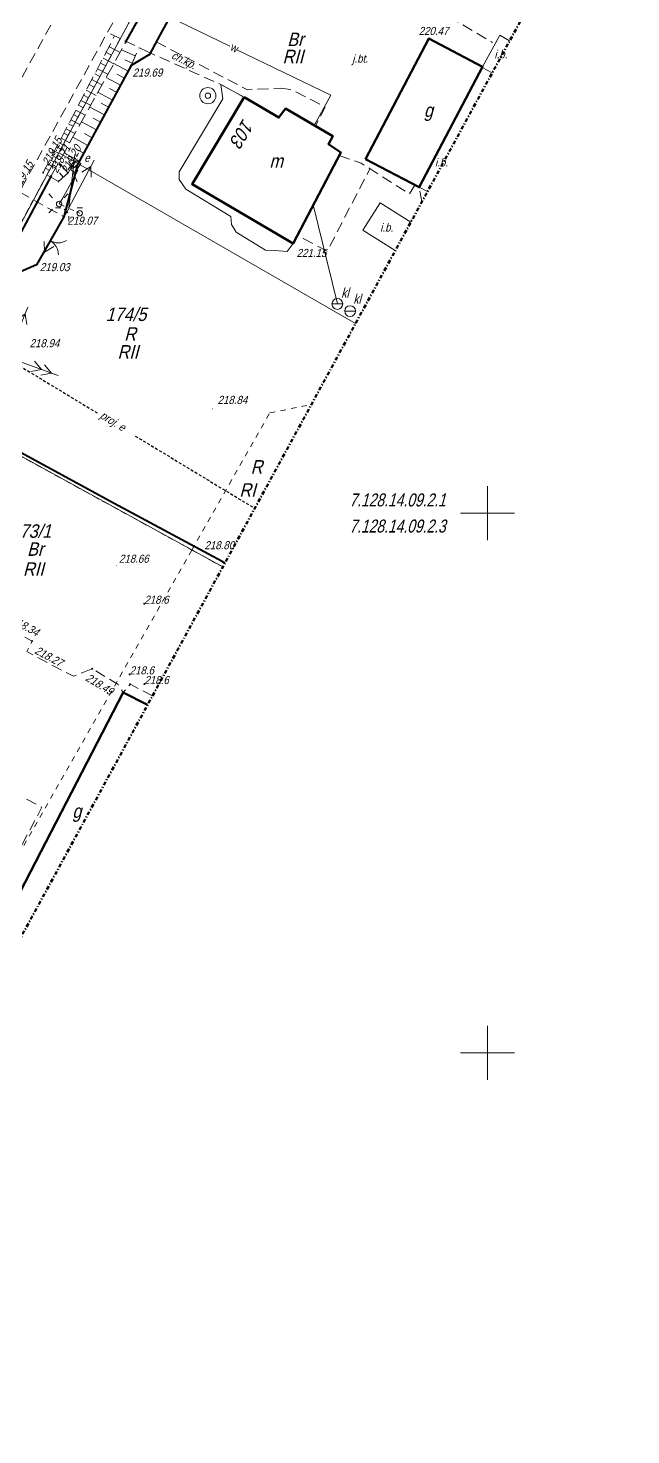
# Model space of a CAD drawing. Extents: x 7449598 to 7450455, y 5563374 to 5564952.
# Drawn here: x 7449807.4 to 7449863.3, y 5563664.6 to 5563794.9 of the extents above; entities that cross this region are included whole.
import ezdxf
from ezdxf.enums import TextEntityAlignment as Align

# ---------------------------------------------------------------- set-up
doc = ezdxf.new("R2010")
doc.units = 0
doc.header["$MEASUREMENT"] = 0
for name, pattern in [('218-500', [1, 0.5, -0.5]), ('420-500', [1.5, 1, -0.5]), ('823-500', [1.75, 1.25, -0.5]), ('DGN Style 2', [0.429017, 0.25741, -0.171607]), ('DGN Style 4', [0.686427, 0.343214, -0.171607, 0, -0.171607]), ('slup-500', [1.75, -0.25, 0.5, -0.5, 0.5])]:
    doc.linetypes.add(name, pattern=pattern)
for name, color, linetype, lineweight in [('EBUPP_316', 7, 'Continuous', 0), ('EDZPD_219', 7, 'Continuous', 0), ('GULENN', 1, 'Continuous', 13), ('GULTPR', 36, 'Continuous', 13), ('GUPELS', 1, 'Continuous', 13), ('Level 1', 252, 'Continuous', 0), ('Level 14', 252, 'Continuous', 0), ('Level 45', 7, 'Continuous', 0), ('SDRPK_420', 7, 'Continuous', 0), ('SDRPT_414', 7, 'Continuous', 0), ('SZOPO_902', 7, 'Continuous', 0), ('SZOPO_905', 7, 'Continuous', 0), ('UEEPA_510', 7, 'Continuous', 0), ('UEEPA_512', 7, 'Continuous', 0), ('UEETA_515', 7, 'Continuous', 0), ('UKKPC_685', 7, 'Continuous', 0), ('UKKPO_582', 7, 'Continuous', 0), ('UWWPA_907', 7, 'Continuous', 0), ('Warstwa 1', 7, 'Continuous', 0), ('Warstwa 24', 7, 'Continuous', 0), ('Warstwa 25', 7, 'Continuous', 0), ('Warstwa 26', 7, 'Continuous', 0), ('Warstwa 28', 7, 'Continuous', 0), ('Warstwa 29', 7, 'Continuous', 0), ('Warstwa 3', 7, 'Continuous', 0), ('Warstwa 4', 7, 'Continuous', 0), ('Warstwa 60', 7, 'Continuous', 0), ('Warstwa 8', 7, 'Continuous', 0), ('WUKPS_403', 7, 'Continuous', 0), ('WUKPS_820', 7, 'Continuous', 0), ('WUKPS_823', 7, 'Continuous', 0), ('WUKPS_824', 7, 'Continuous', 0)]:
    doc.layers.add(name, color=color, linetype=linetype, lineweight=lineweight)
doc.styles.add('Style-CHAR_FAST_FONT', font='CHAR_FAST_FONT.shx')
doc.styles.add('Style-WORKING_1250 I 0.26180', font='WORKING_1250.shx', dxfattribs={"oblique": 14.999978})

# ---------------------------------------------------------------- blocks, each defined once
blk = doc.blocks.new('US17_3')
at = {"layer": 'Warstwa 1', "color": 7, "linetype": 'Continuous', "lineweight": 13}
for p, q in [((-0.5, -0.25), (-0.5, 0.25)), ((-0.5, 0.25), (0.5, 0.25)), ((0.5, -0.25), (0.5, 0.25)), ((-0.5, -0.25), (0.5, -0.25))]:
    blk.add_line(p, q, dxfattribs=at)
blk = doc.blocks.new('PW02')
at = {"layer": 'Warstwa 1', "color": 7, "linetype": 'Continuous', "lineweight": 13}
blk.add_circle((0, 0), 0.045, dxfattribs=at)
blk = doc.blocks.new('SM011')
at = {"layer": 'Warstwa 1', "color": 7, "linetype": 'Continuous', "lineweight": 13}
for p, q in [((-0.53, 0.53), (-0.88, 0.88)), ((0.53, 0.53), (0.88, 0.88)), ((-0.53, -0.53), (-0.88, -0.88)), ((0.53, -0.53), (0.88, -0.88))]:
    blk.add_line(p, q, dxfattribs=at)
blk = doc.blocks.new('PW01')
at = {"layer": 'Warstwa 1', "color": 7, "linetype": 'Continuous', "lineweight": 13}
blk.add_circle((0, 0), 0.045, dxfattribs=at)
blk = doc.blocks.new('*U189')
at = {"layer": 'SDRPK_420', "color": 7, "linetype": '420-500', "lineweight": 13, "flags": 128}
for points in [[(-17.08, -5), (-17.89, -6.26), (-16.74, -5.93), (-14.88, -5.57), (-4.96, -10.96), (-5.7, -12.26), (-3.74, -13.21), (-4.27, -14.33), (-3.59, -14.66), (-2.76, -13.07), (-4.14, -12.25), (-3.98, -11.83), (2.04, -15.17), (6.4, -17.5), (17.89, 4.68), (17.42, 5.42), (15.03, 6.88), (13.3, 6.18), (11.64, 7.01), (8.96, 8.46), (9.45, 9.43), (1.79, 13.46), (2.34, 14.21), (-3.94, 17.5), (-10.95, 3.86), (-10.15, 2.96), (-6.85, 1.57), (-5.8, -1.79), (-6.28, -2.7), (-7.01, -3), (-8.5, -2.93), (-14.04, -0.63), (-14.81, -0.79)], [(1.79, 13.46), (-3.04, 4.42), (-1.52, 3.61), (-2.27, 2.3), (-2.68, 2.12), (-3.92, 2.79), (-4.85, 1.04), (-9.93, 3.83), (-3.32, 16.2)], [(1.71, -10.3), (2.12, -9.55), (5.29, -3.29), (10.36, -5.96), (6.71, -12.88)]]:
    blk.add_lwpolyline(points, close=True, dxfattribs=at)
blk = doc.blocks.new('PE04_16')
at = {"layer": 'Warstwa 1', "color": 1, "linetype": 'Continuous', "lineweight": 13}
for p, q in [((0.65, 0), (0, 0)), ((0.65, 0), (1.65, 0)), ((1.65, 0), (2.65, 0)), ((3.65, 0), (4.65, 0)), ((4.65, 0), (3.78, 0.5)), ((4.65, 0), (3.78, -0.5)), ((4.65, 0), (5, 0)), ((2.65, 0), (3.65, 0))]:
    blk.add_line(p, q, dxfattribs=at)
blk = doc.blocks.new('140_153_1')
at = {"layer": 'Level 45', "linetype": 'Continuous', "lineweight": 0}
blk.add_hatch(color=0, dxfattribs=at).paths.add_polyline_path([(4, 0, 1), (-5, 0, 1)], flags=16)
blk = doc.blocks.new('510')
at = {"layer": 'UEEPA_510', "color": 7, "linetype": 'Continuous', "lineweight": 13}
blk.add_circle((0, 0), 0.25, dxfattribs=at)
blk = doc.blocks.new('515')
at = {"layer": 'UEETA_515', "color": 7, "linetype": 'Continuous', "lineweight": 13}
for p, q in [((-1.25, 0), (-0.75, 0)), ((0, 0.75), (0, 1.25)), ((0.75, 0), (1.25, 0)), ((0, -1.25), (0, -0.75))]:
    blk.add_line(p, q, dxfattribs=at)
blk = doc.blocks.new('907')
at = {"layer": 'UWWPA_907', "color": 7, "linetype": 'Continuous', "lineweight": 13}
for radius in [0.75, 0.25]:
    blk.add_circle((0, 0), radius, dxfattribs=at)
blk = doc.blocks.new('685_1')
at = {"layer": 'UKKPC_685', "color": 7, "linetype": 'Continuous', "lineweight": 13}
blk.add_line((-0.5, 0), (0.5, 0), dxfattribs=at)
blk.add_circle((0, 0), 0.5, dxfattribs=at)
blk = doc.blocks.new('SUPT01_2')
at = {"color": 0, "flags": 128}
for points in [[(0, 0), (-100, 0)], [(-69.82163, -10), (-87.14214, 0)], [(-67.14214, 0), (-49.82163, 10)]]:
    blk.add_lwpolyline(points, dxfattribs=at)
blk = doc.blocks.new('SUPE04_2')
at = {"color": 0, "flags": 128}
for points in [[(0, 0), (-100, 0)], [(-69.82163, -10), (-87.14214, 0), (-69.82163, 10)]]:
    blk.add_lwpolyline(points, dxfattribs=at)
blk = doc.blocks.new('SUPE03_1')
at = {"color": 0, "flags": 128}
for points in [[(0, 0), (100, 0)], [(49.82163, 10), (67.14214, 0), (49.82163, -10)], [(69.82163, 10), (87.14214, 0), (69.82163, -10)]]:
    blk.add_lwpolyline(points, dxfattribs=at)
blk = doc.blocks.new('905_1')
at = {"layer": 'SZOPO_905', "color": 7, "linetype": 'Continuous', "lineweight": 13}
for centre, start, end in [((-1.5, 0), 0, 60), ((1.5, 0), 120, 180)]:
    blk.add_arc(centre, 1.5, start, end, dxfattribs=at)
blk = doc.blocks.new('140_1')
at = {"layer": 'WUKPS_403', "linetype": 'Continuous', "lineweight": 13}
h = blk.add_hatch(color=256, dxfattribs=at)
edge = h.paths.add_edge_path()
edge.add_arc((0, 0), 0.045, 0, 360)
at = {"layer": 'WUKPS_403', "color": 7, "linetype": 'Continuous', "lineweight": 13}
blk.add_circle((0, 0), 0.045, dxfattribs=at)

msp = doc.modelspace()

# ---------------------------------------------------------------- linework, layer by layer
at = {"layer": 'EBUPP_316', "color": 7, "linetype": 'Continuous', "lineweight": 13, "flags": 128}
for points in [[(7449849.51, 5563791.27), (7449851.14, 5563794.26), (7449852.05, 5563793.73)], [(7449844.44, 5563779.78), (7449843.68, 5563780.18), (7449849.51, 5563791.27), (7449850.44, 5563790.78)], [(7449841.46, 5563774.31), (7449838.45, 5563776.2), (7449840.05, 5563778.74), (7449842.9, 5563776.95)]]:
    msp.add_lwpolyline(points, dxfattribs=at)
at = {"layer": 'EDZPD_219', "color": 96, "linetype": 'Continuous', "lineweight": 13}
for p, q in [((7449810.28, 5563783.38), (7449829.14, 5563818.37)), ((7449797.78, 5563760.19), (7449810.28, 5563783.38)), ((7449812.09, 5563782.35), (7449810.28, 5563783.38)), ((7449812.09, 5563782.35), (7449837.77, 5563767.56)), ((7449825.48, 5563745.02), (7449798.64, 5563759.72))]:
    msp.add_line(p, q, dxfattribs=at)
at = {"layer": 'Level 1', "color": 7, "linetype": 'Continuous', "lineweight": 53, "ltscale": 0.1, "flags": 128}
msp.add_lwpolyline([(7449838.71, 5563782.79), (7449844.58, 5563793.96), (7449849.55, 5563791.35), (7449843.68, 5563780.18)], close=True, dxfattribs=at)
at = {"layer": 'Level 14', "color": 5, "linetype": 'Continuous', "lineweight": 13, "ltscale": 0.1, "flags": 128}
for points in [[(7449804.83, 5563804.13), (7449806.28, 5563802.89), (7449826.13, 5563793.24)], [(7449826.79, 5563792.92), (7449835.47, 5563788.7), (7449833.95, 5563785.91)]]:
    msp.add_lwpolyline(points, dxfattribs=at)
at = {"layer": 'SDRPK_420', "color": 7, "linetype": '420-500', "lineweight": 13}
for p, q in [((7449805.43, 5563787.75), (7449819.8, 5563813.82)), ((7449843.87, 5563797.54), (7449850.47, 5563793.58)), ((7449815.06, 5563794.38), (7449818.54, 5563792.71)), ((7449806.62, 5563779.75), (7449810.74, 5563777.45))]:
    msp.add_line(p, q, dxfattribs=at)
at = {"layer": 'SDRPK_420', "color": 7, "linetype": '420-500', "lineweight": 13, "flags": 128}
for points in [[(7449859, 5563875.79), (7449851.71, 5563862.5), (7449839.13, 5563839.11), (7449836.77, 5563834.88), (7449830.75, 5563823.91), (7449825.61, 5563814.48), (7449818.46, 5563801.23), (7449814.8, 5563794.54), (7449806.62, 5563779.75), (7449802.58, 5563772.58)], [(7449819.3, 5563793.64), (7449827.77, 5563789.2), (7449830.8, 5563789.37)], [(7449827.31, 5563788.6), (7449825.29, 5563789.7), (7449818.54, 5563792.71)], [(7449830.8, 5563789.37), (7449831.81, 5563789.24), (7449834.96, 5563787.6), (7449834.05, 5563785.86)], [(7449836.26, 5563783.12), (7449838.3, 5563782.42), (7449842.77, 5563779.55), (7449843.26, 5563780.38)], [(7449832.93, 5563775.42), (7449835.15, 5563774.27), (7449839.11, 5563781.88)], [(7449843.93, 5563778.84), (7449843.68, 5563780.18)], [(7449818.96, 5563733.08), (7449816.89, 5563734.14), (7449816.24, 5563733.39), (7449818.5, 5563732.23)]]:
    msp.add_lwpolyline(points, dxfattribs=at)
at = {"layer": 'SDRPT_414', "color": 7, "linetype": 'Continuous', "lineweight": 40}
for p, q in [((7449816.47, 5563793.59), (7449820.24, 5563800.38)), ((7449809.58, 5563781.23), (7449804.42, 5563771.66))]:
    msp.add_line(p, q, dxfattribs=at)
at = {"layer": 'SZOPO_902', "color": 7, "linetype": 'Continuous', "lineweight": 40}
for p, q in [((7449822.32, 5563799.21), (7449819.67, 5563794.34)), ((7449810.74, 5563777.45), (7449808.21, 5563773.01)), ((7449808.21, 5563773.01), (7449806.29, 5563772.15))]:
    msp.add_line(p, q, dxfattribs=at)
at = {"layer": 'SZOPO_902', "color": 7, "linetype": 'Continuous', "lineweight": 40, "flags": 128}
for points in [[(7449819.67, 5563794.34), (7449818.69, 5563792.48), (7449816.98, 5563791.47)], [(7449816.98, 5563791.47), (7449812.02, 5563782.28), (7449810.74, 5563777.45)]]:
    msp.add_lwpolyline(points, dxfattribs=at)
at = {"layer": 'UEEPA_512', "color": 7, "linetype": 'slup-500', "lineweight": 13}
msp.add_line((7449810.31, 5563778.63), (7449812.22, 5563777.77), dxfattribs=at)
at = {"layer": 'UKKPO_582', "color": 36, "linetype": 'Continuous', "lineweight": 13, "flags": 128}
msp.add_lwpolyline([(7449836.09, 5563769.37), (7449833.86, 5563778.56)], dxfattribs=at)
at = {"layer": 'Warstwa 1', "color": 1, "linetype": 'Continuous', "lineweight": 13, "flags": 128}
for points in [[(7449811.84, 5563782.1), (7449812.04, 5563781.73), (7449811.08, 5563779.98)], [(7449811.08, 5563779.98), (7449810.62, 5563779.15), (7449810.31, 5563778.63)]]:
    msp.add_lwpolyline(points, dxfattribs=at)
at = {"layer": 'Warstwa 1', "color": 1, "linetype": 'DGN Style 2', "lineweight": 30, "flags": 128}
for points in [[(7449806.64, 5563763.64), (7449813.88, 5563759.25)], [(7449817.37, 5563757.14), (7449828.44, 5563750.44)]]:
    msp.add_lwpolyline(points, dxfattribs=at)
at = {"layer": 'Warstwa 1', "color": 7, "linetype": 'Continuous', "lineweight": 40, "flags": 128}
msp.add_lwpolyline([(7449825.67, 5563745.37), (7449825.42, 5563745.51), (7449815.4, 5563750.88), (7449802.9, 5563757.67), (7449799.02, 5563759.92), (7449782.54, 5563730.06), (7449783.54, 5563727.92)], dxfattribs=at)
at = {"layer": 'Warstwa 29', "color": 96, "linetype": '218-500', "lineweight": 13}
for p, q in [((7449827.36, 5563815.05), (7449811.1, 5563784.9)), ((7449811.1, 5563784.9), (7449827.36, 5563815.05)), ((7449811.1, 5563784.9), (7449810.28, 5563783.38)), ((7449810.28, 5563783.38), (7449811.1, 5563784.9)), ((7449810.28, 5563783.38), (7449797.78, 5563760.19)), ((7449797.78, 5563760.19), (7449810.28, 5563783.38)), ((7449822.61, 5563746.58), (7449797.78, 5563760.19)), ((7449797.78, 5563760.19), (7449822.61, 5563746.58)), ((7449822.61, 5563746.58), (7449829.84, 5563759.28)), ((7449829.84, 5563759.28), (7449833.68, 5563760.06)), ((7449822.61, 5563746.58), (7449800.84, 5563708.33)), ((7449822.61, 5563746.58), (7449825.47, 5563745.01)), ((7449825.47, 5563745.01), (7449822.61, 5563746.58))]:
    msp.add_line(p, q, dxfattribs=at)
at = {"layer": 'Warstwa 3', "color": 7, "linetype": 'Continuous', "lineweight": 53, "flags": 128}
msp.add_lwpolyline([(7449827.47, 5563788.51), (7449830.68, 5563786.64), (7449831.28, 5563787.47), (7449835.66, 5563784.92), (7449835.28, 5563784.17), (7449836.41, 5563783.41), (7449831.98, 5563774.97), (7449822.63, 5563780.46)], close=True, dxfattribs=at)
msp.add_lwpolyline([(7449806.53, 5563710.29), (7449804.75, 5563711.2), (7449816.24, 5563733.39), (7449818.5, 5563732.23)], dxfattribs=at)
at = {"layer": 'Warstwa 60', "color": 7, "linetype": 'Continuous', "lineweight": 13}
for p, q in [((7449850, 5563747.5), (7449850, 5563752.5)), ((7449850, 5563750), (7449850, 5563752.5)), ((7449847.5, 5563750), (7449852.5, 5563750)), ((7449850, 5563747.5), (7449850, 5563750)), ((7449850, 5563697.5), (7449850, 5563702.5)), ((7449847.5, 5563700), (7449852.5, 5563700))]:
    msp.add_line(p, q, dxfattribs=at)
at = {"layer": 'Warstwa 60', "color": 7, "linetype": 'Continuous', "lineweight": 13, "ltscale": 0.01, "flags": 128}
msp.add_lwpolyline([(7449831.98, 5563774.97), (7449831.45, 5563774.23), (7449830.26, 5563774.31), (7449829.42, 5563774.34), (7449826.7, 5563776.01), (7449826.28, 5563776.72), (7449826.21, 5563777.47), (7449822.04, 5563779.99), (7449821.43, 5563780.91), (7449821.42, 5563781.61), (7449825.49, 5563788.37), (7449825.29, 5563789.7), (7449827.47, 5563788.51)], dxfattribs=at)
at = {"layer": 'Warstwa 8', "color": 7, "linetype": 'DGN Style 4', "lineweight": 53, "flags": 128}
msp.add_lwpolyline([(7450242.25, 5564757.19), (7450281.76, 5564736.22), (7450381.95, 5564923.76), (7450454.95, 5564884.92), (7450405.4, 5564791.85), (7450392.83, 5564798.55), (7450342.94, 5564703.75), (7450227.05, 5564484.37), (7450154.83, 5564348.79), (7449690.29, 5563497.19), (7449618.91, 5563522.75), (7449629.01, 5563547.14), (7449943.26, 5564118.2), (7449916.28, 5564132.94), (7449953.15, 5564197.69), (7449979.3, 5564183.67), (7450084.83, 5564375.48), (7450052.49, 5564392.85)], close=True, dxfattribs=at)
at = {"layer": 'WUKPS_820', "color": 7, "linetype": 'Continuous', "lineweight": 13}
for p, q in [((7449815.96, 5563792.67), (7449814.93, 5563793.21)), ((7449816.09, 5563792.91), (7449817.36, 5563792.34)), ((7449814.13, 5563791.68), (7449814.63, 5563791.42)), ((7449815.37, 5563791.62), (7449814.38, 5563792.15)), ((7449814.65, 5563792.68), (7449815.16, 5563792.41)), ((7449815.39, 5563791.65), (7449816.7, 5563790.94)), ((7449817.07, 5563791.67), (7449816.4, 5563791.97)), ((7449814.28, 5563789.66), (7449813.34, 5563790.16)), ((7449813.61, 5563790.69), (7449814.09, 5563790.44)), ((7449814.83, 5563790.64), (7449813.86, 5563791.15)), ((7449814.66, 5563790.35), (7449815.99, 5563789.63)), ((7449816.34, 5563790.29), (7449815.68, 5563790.64)), ((7449813.73, 5563788.68), (7449812.82, 5563789.16)), ((7449813.09, 5563789.69), (7449813.56, 5563789.45)), ((7449813.9, 5563788.98), (7449815.24, 5563788.25)), ((7449815.63, 5563788.98), (7449814.97, 5563789.34)), ((7449812.09, 5563787.77), (7449812.53, 5563787.54)), ((7449813.22, 5563787.77), (7449812.33, 5563788.23)), ((7449812.57, 5563788.7), (7449813.03, 5563788.46)), ((7449813.14, 5563787.61), (7449814.5, 5563786.88)), ((7449814.89, 5563787.6), (7449814.21, 5563787.96)), ((7449812.24, 5563786), (7449811.39, 5563786.44)), ((7449811.64, 5563786.91), (7449812.07, 5563786.68)), ((7449812.71, 5563786.85), (7449811.85, 5563787.31)), ((7449812.37, 5563786.24), (7449813.76, 5563785.5)), ((7449814.15, 5563786.22), (7449813.46, 5563786.59)), ((7449810.74, 5563785.19), (7449811.14, 5563784.97)), ((7449811.77, 5563785.15), (7449810.94, 5563785.58)), ((7449811.19, 5563786.05), (7449811.6, 5563785.83)), ((7449813.37, 5563784.77), (7449812.67, 5563785.15)), ((7449810.86, 5563783.52), (7449810.08, 5563783.93)), ((7449810.29, 5563784.32), (7449810.68, 5563784.12)), ((7449811.29, 5563784.3), (7449810.49, 5563784.72)), ((7449811.58, 5563784.81), (7449812.98, 5563784.05)), ((7449812.59, 5563783.33), (7449811.88, 5563783.71)), ((7449809.98, 5563781.95), (7449809.25, 5563782.34)), ((7449809.45, 5563782.73), (7449809.83, 5563782.54)), ((7449810.42, 5563782.73), (7449809.66, 5563783.13)), ((7449809.87, 5563783.53), (7449810.25, 5563783.33)), ((7449810.27, 5563782.48), (7449811.14, 5563781.5)), ((7449810.78, 5563783.38), (7449812.2, 5563782.61)), ((7449811.69, 5563781.99), (7449811.17, 5563782.57)), ((7449809.04, 5563781.94), (7449809.4, 5563781.75)), ((7449810.69, 5563781.11), (7449810.33, 5563781.52))]:
    msp.add_line(p, q, dxfattribs=at)
at = {"layer": 'WUKPS_823', "color": 7, "linetype": '823-500', "lineweight": 13}
for p, q in [((7449808.83, 5563781.54), (7449815.45, 5563794.2)), ((7449816.98, 5563791.47), (7449817.69, 5563793.08)), ((7449810.25, 5563780.72), (7449808.83, 5563781.54)), ((7449810.25, 5563780.72), (7449812.02, 5563782.28))]:
    msp.add_line(p, q, dxfattribs=at)
at = {"layer": 'WUKPS_824', "color": 7, "linetype": '823-500', "lineweight": 13}
msp.add_line((7449809.58, 5563781.23), (7449816.47, 5563793.59), dxfattribs=at)

# ---------------------------------------------------------------- block references
at = {"layer": 'GULENN', "color": 1, "lineweight": 13, "ltscale": 0.1, "zscale": 0.05}
for p, xscale, yscale, rotation in [((7449811.22, 5563778.26), 0.04999999999999999, 0.04999999999999999, 242.152004605827), ((7449811.22, 5563778.26), 0.04999999999999999, 0.04999999999999999, 242.152004605827), ((7449805.51, 5563764.44), 0.04999999999999998, 0.04999999999999998, 247.5467592787391)]:
    msp.add_blockref('SUPE04_2', p, dxfattribs=dict(at, xscale=xscale, yscale=yscale, rotation=rotation))
at = {"layer": 'GULTPR', "color": 30, "lineweight": 13, "ltscale": 0.1, "xscale": 0.05, "yscale": 0.05, "zscale": 0.05, "rotation": 263.6196355711305}
msp.add_blockref('SUPT01_2', (7449811.22, 5563778.26), dxfattribs=at)
at = {"layer": 'GUPELS', "color": 1, "lineweight": 13, "ltscale": 0.1, "xscale": 0.05000000000000001, "yscale": 0.05000000000000001, "zscale": 0.04999999999999999, "rotation": 340.0955371414596}
msp.add_blockref('SUPE03_1', (7449805.51, 5563764.44), dxfattribs=at)
at = {"layer": 'Level 45', "color": 7, "linetype": 'Continuous', "lineweight": 0, "ltscale": 0.1, "xscale": 0.01, "yscale": 0.01, "zscale": 0.01}
for p in [(7449816.46, 5563793.53), (7449844.58, 5563793.96), (7449844.58, 5563793.96), (7449832.93, 5563775.42), (7449832.93, 5563775.42), (7449836.09, 5563769.37), (7449836.09, 5563769.37), (7449837.27, 5563768.71), (7449837.27, 5563768.71), (7449824.54, 5563759.66), (7449824.54, 5563759.66), (7449815.61, 5563745.16), (7449825.42, 5563745.56), (7449825.42, 5563745.56), (7449816.25, 5563733.39), (7449816.25, 5563733.39)]:
    msp.add_blockref('140_153_1', p, dxfattribs=at)
at = {"layer": 'SDRPK_420', "color": 7, "linetype": '420-500', "lineweight": 13}
msp.add_blockref('*U189', (7449798.35, 5563728.71), dxfattribs=at)
at = {"layer": 'SZOPO_905', "color": 7, "linetype": 'Continuous', "lineweight": 13, "rotation": 240.3246523819226}
msp.add_blockref('905_1', (7449809.48, 5563775.23), dxfattribs=at)
at = {"layer": 'UEEPA_510', "color": 7, "linetype": 'Continuous', "lineweight": 13}
for p in [(7449810.31, 5563778.63), (7449812.22, 5563777.77), (7449812.22, 5563777.77)]:
    msp.add_blockref('510', p, dxfattribs=at)
at = {"layer": 'UEETA_515', "color": 7, "linetype": 'Continuous', "lineweight": 13}
msp.add_blockref('515', (7449811.22, 5563778.26), dxfattribs=at)
at = {"layer": 'UKKPC_685', "color": 7, "linetype": 'Continuous', "lineweight": 13}
for p in [(7449836.09, 5563769.37), (7449837.27, 5563768.71)]:
    msp.add_blockref('685_1', p, dxfattribs=at)
at = {"layer": 'UWWPA_907', "color": 7, "linetype": 'Continuous', "lineweight": 13}
msp.add_blockref('907', (7449824.09, 5563788.66), dxfattribs=at)
at = {"layer": 'Warstwa 1', "color": 7, "linetype": 'Continuous', "lineweight": 13, "xscale": 0.9999942905122947, "yscale": 0.9999942905122947, "zscale": 0.9999942905122947, "rotation": 57.06089315896556}
msp.add_blockref('US17_3', (7449811.84, 5563782.1), dxfattribs=at)
at = {"layer": 'Warstwa 1', "color": 1, "linetype": 'Continuous', "lineweight": 13, "xscale": 0.999996705971185, "yscale": 0.999996705971185, "zscale": 0.999996705971185, "rotation": 240.7035356171241}
msp.add_blockref('PE04_16', (7449811.22, 5563778.22), dxfattribs=at)
msp.add_blockref('PE04_16', (7449811.22, 5563778.22), dxfattribs=at)
at = {"layer": 'Warstwa 1', "color": 7, "linetype": 'Continuous', "lineweight": 13}
for name, p in [('SM011', (7449810.24, 5563778.68)), ('PW01', (7449818.2, 5563741.6)), ('PW02', (7449807.8, 5563738.14)), ('PW02', (7449813.38, 5563735.59)), ('PW01', (7449816.84, 5563735.06)), ('PW02', (7449816.89, 5563734.14)), ('PW01', (7449818.21, 5563734.16))]:
    msp.add_blockref(name, p, dxfattribs=at)
at = {"layer": 'WUKPS_403', "color": 7, "linetype": 'Continuous', "lineweight": 13}
for p, rotation in [((7449816.98, 5563791.47), 327.4354415094708), ((7449808.83, 5563781.54), 61.05405393535955), ((7449809.58, 5563781.23), 62.39462633928897), ((7449810.25, 5563780.72), 62.39462633928897)]:
    msp.add_blockref('140_1', p, dxfattribs=dict(at, rotation=rotation))
for p in [(7449810.74, 5563777.45), (7449808.21, 5563773.01)]:
    msp.add_blockref('140_1', p, dxfattribs=at)

# ---------------------------------------------------------------- texts
at = {"layer": 'EBUPP_316', "color": 7, "linetype": 'Continuous', "lineweight": 13, "style": 'Style-WORKING_1250 I 0.26180', "oblique": 15, "width": 0.900007}
for p in [(7449850.64, 5563792.12), (7449845.14, 5563782.11), (7449840.06, 5563776.08)]:
    msp.add_text('i.b.', height=0.75, dxfattribs=at).set_placement(p)
at = {"layer": 'Level 14', "color": 5, "linetype": 'Continuous', "lineweight": 13, "insert": (7449826.29, 5563793.24), "char_height": 0.75, "attachment_point": 4, "rotation": 334.0813, "line_spacing_factor": 0.722892, "style": 'Style-CHAR_FAST_FONT'}
msp.add_mtext('\\FWORKING_1250.shx;\\W0.900007x;w', dxfattribs=at)
at = {"layer": 'Level 45', "color": 7, "linetype": 'Continuous', "lineweight": 0, "style": 'Style-WORKING_1250 I 0.26180', "oblique": 15, "width": 0.900007}
for s, p in [('220.47', (7449843.62, 5563794.28)), ('221.15', (7449832.31, 5563773.72)), ('218.94', (7449807.57, 5563765.36)), ('218.84', (7449824.99, 5563760.11)), ('218.80', (7449823.77, 5563746.65)), ('218.66', (7449815.85, 5563745.4))]:
    msp.add_text(s, height=0.75, dxfattribs=at).set_placement(p)
at = {"layer": 'UKKPC_685', "color": 7, "linetype": 'Continuous', "lineweight": 13, "style": 'Style-WORKING_1250 I 0.26180', "oblique": 15, "width": 0.8}
for p in [(7449836.45, 5563769.96), (7449837.57, 5563769.39)]:
    msp.add_text('kl', height=0.9, dxfattribs=at).set_placement(p)
at = {"layer": 'Warstwa 1', "color": 7, "linetype": 'Continuous', "lineweight": 0, "style": 'Style-WORKING_1250 I 0.26180', "oblique": 15, "width": 0.900007}
for s, rotation, p in [('ch.kp.', 332.6379, (7449820.64, 5563792.17)), ('j.bt.', 0.3704, (7449837.47, 5563791.71)), ('218.34', 332.2502, (7449805.75, 5563739.86)), ('218.27', 331.5844, (7449807.97, 5563737.05)), ('218.49', 328.4057, (7449812.68, 5563734.55))]:
    msp.add_text(s, height=0.75, rotation=rotation, dxfattribs=at).set_placement(p)
at = {"layer": 'Warstwa 1', "color": 7, "linetype": 'Continuous', "lineweight": 30, "style": 'Style-WORKING_1250 I 0.26180', "oblique": 15, "width": 0.895998}
msp.add_text('103', height=1.25, rotation=239.1411, dxfattribs=at).set_placement((7449826.74, 5563785.55), align=Align.CENTER)
at = {"layer": 'Warstwa 1', "color": 7, "linetype": 'Continuous', "lineweight": 0, "style": 'Style-WORKING_1250 I 0.26180', "oblique": 15, "width": 0.900007}
for s, p in [('e', (7449812.64, 5563782.52)), ('218.6', (7449818.2, 5563741.6)), ('218.6', (7449816.84, 5563735.06)), ('218.6', (7449818.21, 5563734.16))]:
    msp.add_text(s, height=0.75, dxfattribs=at).set_placement(p)
at = {"layer": 'Warstwa 1', "color": 1, "linetype": 'DGN Style 2', "lineweight": 30, "style": 'Style-WORKING_1250 I 0.26180', "oblique": 15, "width": 0.900007}
msp.add_text('proj. e', height=0.75, rotation=328.8016, dxfattribs=at).set_placement((7449814.22, 5563759.17), align=Align.MIDDLE_LEFT)
at = {"layer": 'Warstwa 24', "color": 96, "linetype": 'Continuous', "lineweight": 30, "style": 'Style-WORKING_1250 I 0.26180', "oblique": 15, "width": 0.899997}
for s, p in [('174/5', (7449814.62, 5563767.79)), ('173/1', (7449805.81, 5563747.71))]:
    msp.add_text(s, height=1.25, dxfattribs=at).set_placement(p)
at = {"layer": 'Warstwa 25', "color": 7, "linetype": 'Continuous', "lineweight": 13, "char_height": 1.2, "style": 'Style-WORKING_1250 I 0.26180'}
for s, insert, attachment_point in [('\\W0.800000x;7.128.14.09.2.1^J', (7449837.2, 5563750.6), 7), ('\\W0.800000x;7.128.14.09.2.3^J', (7449837.2, 5563749.4), 1)]:
    msp.add_mtext(s, dxfattribs=dict(at, insert=insert, attachment_point=attachment_point))
at = {"layer": 'Warstwa 26', "color": 96, "linetype": 'Continuous', "lineweight": 30, "style": 'Style-WORKING_1250 I 0.26180', "oblique": 15, "width": 0.899997}
for s, p in [('RII', (7449831.01, 5563791.67)), ('RII', (7449815.72, 5563764.31)), ('RI', (7449827.01, 5563751.51)), ('RII', (7449806.96, 5563744.19))]:
    msp.add_text(s, height=1.25, dxfattribs=at).set_placement(p)
at = {"layer": 'Warstwa 28', "color": 96, "linetype": 'Continuous', "lineweight": 30, "style": 'Style-WORKING_1250 I 0.26180', "oblique": 15, "width": 0.899997}
for s, p in [('Br', (7449831.44, 5563793.25)), ('R', (7449816.34, 5563765.97)), ('R', (7449828.06, 5563753.66)), ('Br', (7449807.34, 5563746.04))]:
    msp.add_text(s, height=1.25, dxfattribs=at).set_placement(p)
at = {"layer": 'Warstwa 4', "color": 7, "linetype": 'Continuous', "lineweight": 30, "style": 'Style-WORKING_1250 I 0.26180', "oblique": 15, "width": 0.899997}
for s, p in [('g', (7449844.11, 5563786.69)), ('m', (7449829.79, 5563781.98)), ('g', (7449811.53, 5563721.77))]:
    msp.add_text(s, height=1.25, dxfattribs=at).set_placement(p)
at = {"layer": 'WUKPS_403', "color": 7, "linetype": 'Continuous', "lineweight": 13, "style": 'Style-WORKING_1250 I 0.26180', "oblique": 15, "width": 0.900007}
for s, p in [('219.69', (7449817.11, 5563790.43)), ('219.07', (7449811.08, 5563776.71)), ('219.03', (7449808.52, 5563772.41))]:
    msp.add_text(s, height=0.75, dxfattribs=at).set_placement(p)
for s, rotation, p in [('219.15', 62.3946, (7449809.35, 5563782.11)), ('218.71', 62.3946, (7449810.14, 5563781.42)), ('219.20', 62.3946, (7449811.12, 5563781.37)), ('219.15', 61.0541, (7449806.62, 5563779.92))]:
    msp.add_text(s, height=0.75, rotation=rotation, dxfattribs=at).set_placement(p)

doc.saveas('drawing.dxf')
